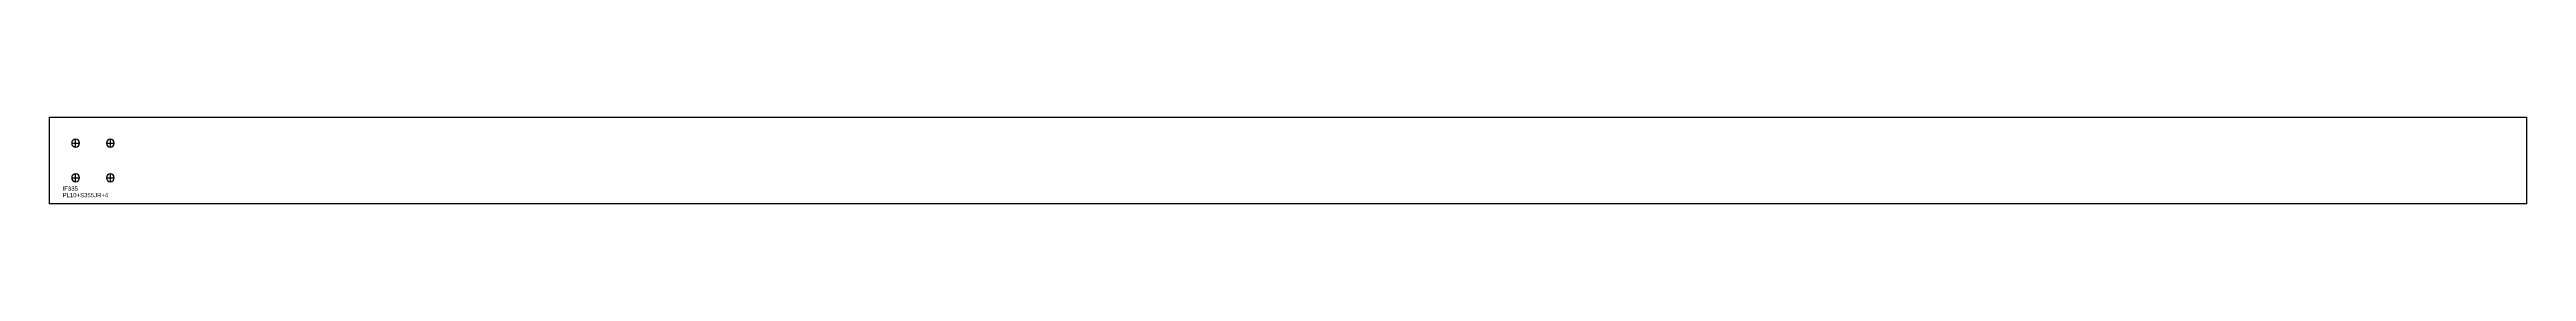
# Model space of a CAD drawing. Extents: x 0 to 5704, y 0 to 200.
import ezdxf

# ---------------------------------------------------------------- set-up
doc = ezdxf.new("R2010")
doc.units = 0
for name, color, linetype in [('18', 7, 'CONTINUOUS'), ('CUT', 7, 'CONTINUOUS'), ('SCRIBE', 3, 'CONTINUOUS'), ('TEXT', 7, 'CONTINUOUS')]:
    doc.layers.add(name, color=color, linetype=linetype)

msp = doc.modelspace()

# ---------------------------------------------------------------- linework, layer by layer
at = {"layer": '18', "color": 7, "linetype": 'CONTINUOUS'}
for p, q in [((51, 140.01), (69, 140.01)), ((60, 131.01), (60, 149.01)), ((131, 140.01), (149, 140.01)), ((140, 131.01), (140, 149.01)), ((51, 60.01), (69, 60.01)), ((60, 51.01), (60, 69.01)), ((131, 60.01), (149, 60.01)), ((140, 51.01), (140, 69.01))]:
    msp.add_line(p, q, dxfattribs=at)
for points in [[(60, 149.01, 1), (60, 131.01, 1)], [(140, 149.01, 1), (140, 131.01, 1)], [(60, 69.01, 1), (60, 51.01, 1)], [(140, 69.01, 1), (140, 51.01, 1)]]:
    msp.add_lwpolyline(points, format="xyb", close=True, dxfattribs=at)
at = {"layer": 'CUT', "color": 7, "linetype": 'CONTINUOUS'}
msp.add_lwpolyline([(0, 0), (0, 200), (5703.52, 200), (5703.52, 0)], close=True, dxfattribs=at)

# ---------------------------------------------------------------- texts
at = {"layer": 'SCRIBE', "color": 3}
msp.add_text('IF335', height=10, dxfattribs=at).set_placement((30, 30))
at = {"layer": 'TEXT', "color": 7}
msp.add_text('PL10+S355JR+4', height=10, dxfattribs=at).set_placement((30, 15))

doc.saveas('drawing.dxf')
